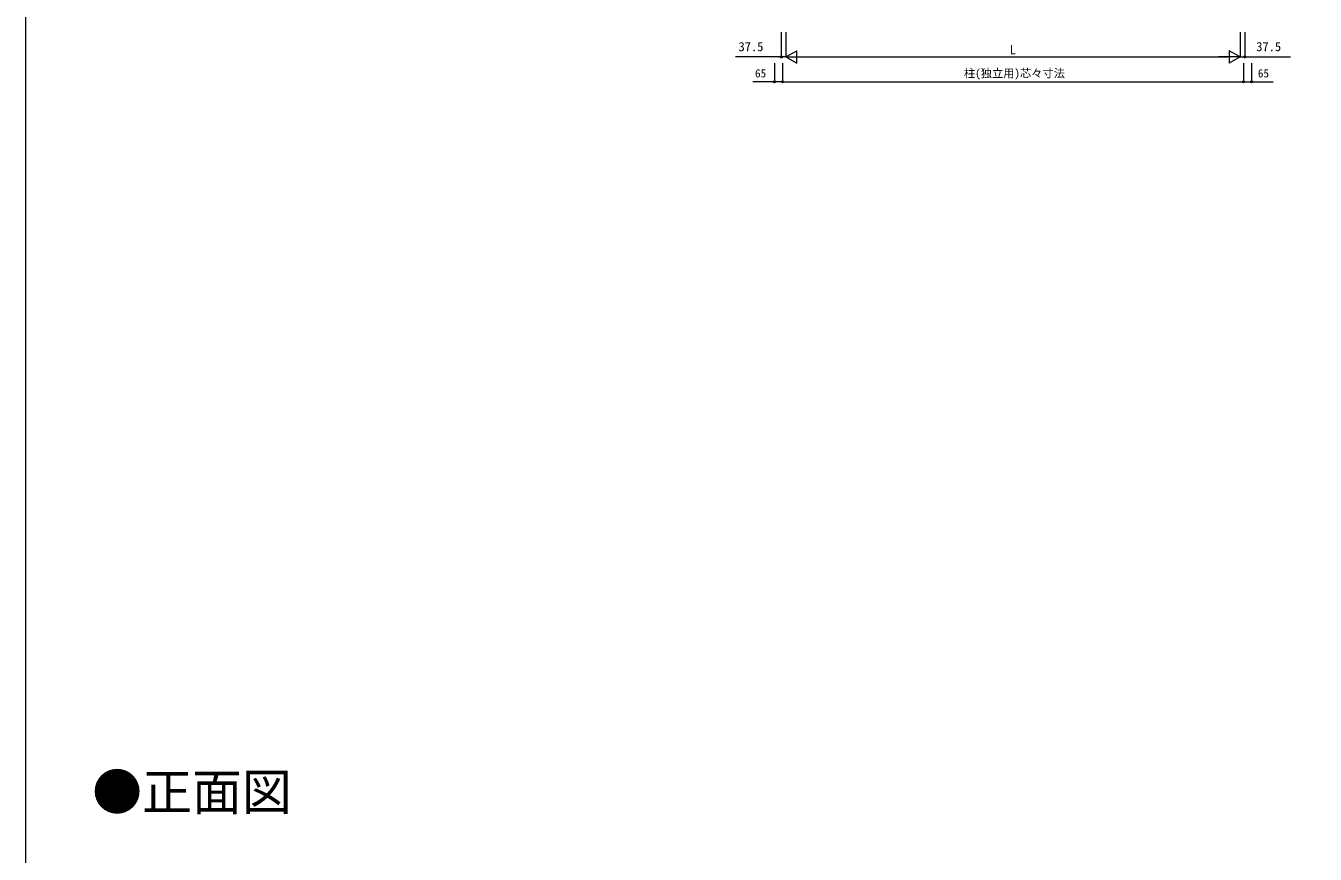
# Model space of a CAD drawing. Units: millimetres, scale not verified. Extents: x -990 to 990, y -1600 to 1603.
# Drawn here: x -990 to 44, y -25 to 639 of the extents above; entities that cross this region are included whole.
import ezdxf
from ezdxf.enums import TextEntityAlignment as Align

# ---------------------------------------------------------------- set-up
doc = ezdxf.new("R2010")
doc.units = ezdxf.units.MM
doc.header["$LTSCALE"] = 8
for name, color, linetype, lineweight in [('0-0_0', 7, 'Continuous', 9), ('0-1_USER1', 3, 'Continuous', 9), ('0-5_YKK_13', 6, 'Continuous', 9)]:
    doc.layers.add(name, color=color, linetype=linetype, lineweight=lineweight)
doc.styles.add('ＭＳ ゴシック', font='')
doc.styles.get('ＭＳ ゴシック').set_extended_font_data('MS Gothic')

msp = doc.modelspace()

# ---------------------------------------------------------------- linework, layer by layer
at = {"layer": '0-0_0'}
msp.add_lwpolyline([(990, -1600), (-990, -1600), (-990, 1520)], dxfattribs=at)
at = {"layer": '0-5_YKK_13'}
for p, q in [((-384.465, 633.61), (-384.465, 613.61)), ((-380.715, 633.61), (-380.715, 613.61)), ((-380.715, 633.61), (-380.715, 613.61)), ((-16.715, 633.61), (-16.715, 613.61)), ((-16.715, 633.61), (-16.715, 613.61)), ((-12.965, 633.61), (-12.965, 613.61)), ((-384.465, 613.71), (-421.132, 613.71)), ((-380.715, 613.71), (-384.465, 613.71)), ((-380.715, 613.71), (-372.055, 618.71)), ((-380.715, 613.71), (-377.315, 613.71)), ((-380.715, 613.71), (-372.055, 608.71)), ((-380.715, 613.71), (-363.395, 613.71)), ((-372.055, 608.71), (-372.055, 618.71)), ((-370.715, 613.71), (-26.715, 613.71)), ((-16.715, 613.71), (-34.036, 613.71)), ((-16.715, 613.71), (-25.375, 618.71)), ((-25.375, 618.71), (-25.375, 608.71)), ((-16.715, 613.71), (-25.375, 608.71)), ((-16.715, 613.71), (-20.115, 613.71)), ((-16.715, 613.71), (-12.965, 613.71)), ((-12.965, 613.71), (23.702, 613.71)), ((-389.965, 608.61), (-389.965, 593.61)), ((-383.465, 608.61), (-383.465, 593.61)), ((-383.465, 608.61), (-383.465, 593.61)), ((-13.965, 608.61), (-13.965, 593.61)), ((-13.965, 608.61), (-13.965, 593.61)), ((-7.465, 608.61), (-7.465, 593.61)), ((-383.465, 593.71), (-13.965, 593.71))]:
    msp.add_line(p, q, dxfattribs=at)
for points in [[(-383.465, 593.71), (-389.965, 593.71), (-407.125, 593.71)], [(-13.965, 593.71), (-7.465, 593.71), (9.695, 593.71)]]:
    msp.add_lwpolyline(points, dxfattribs=at)
for centre in [(-384.465, 613.71), (-12.965, 613.71), (-389.965, 593.71), (-383.465, 593.71), (-383.465, 593.71), (-13.965, 593.71), (-13.965, 593.71), (-7.465, 593.71)]:
    msp.add_circle(centre, 0.85, dxfattribs=at)

# ---------------------------------------------------------------- texts
at = {"layer": '0-1_USER1', "style": 'ＭＳ ゴシック'}
msp.add_text('●正面図 ', height=29.33, dxfattribs=at).set_placement((-936.793, 1.237), align=Align.BOTTOM_LEFT)
at = {"layer": '0-5_YKK_13', "style": 'ＭＳ ゴシック'}
for s, height, p in [('37.5', 7.331, (-418.732, 616.11)), ('L', 7.331, (-201.382, 613.71)), ('37.5', 7.331, (-3.765, 616.11)), ('65', 6.598, (-405.525, 595.31)), ('柱(独立用)芯々寸法', 6.598, (-238.075, 595.31)), ('65', 6.598, (-2.465, 595.31))]:
    msp.add_text(s, height=height, dxfattribs=at).set_placement(p, align=Align.BOTTOM_LEFT)

doc.saveas('drawing.dxf')
